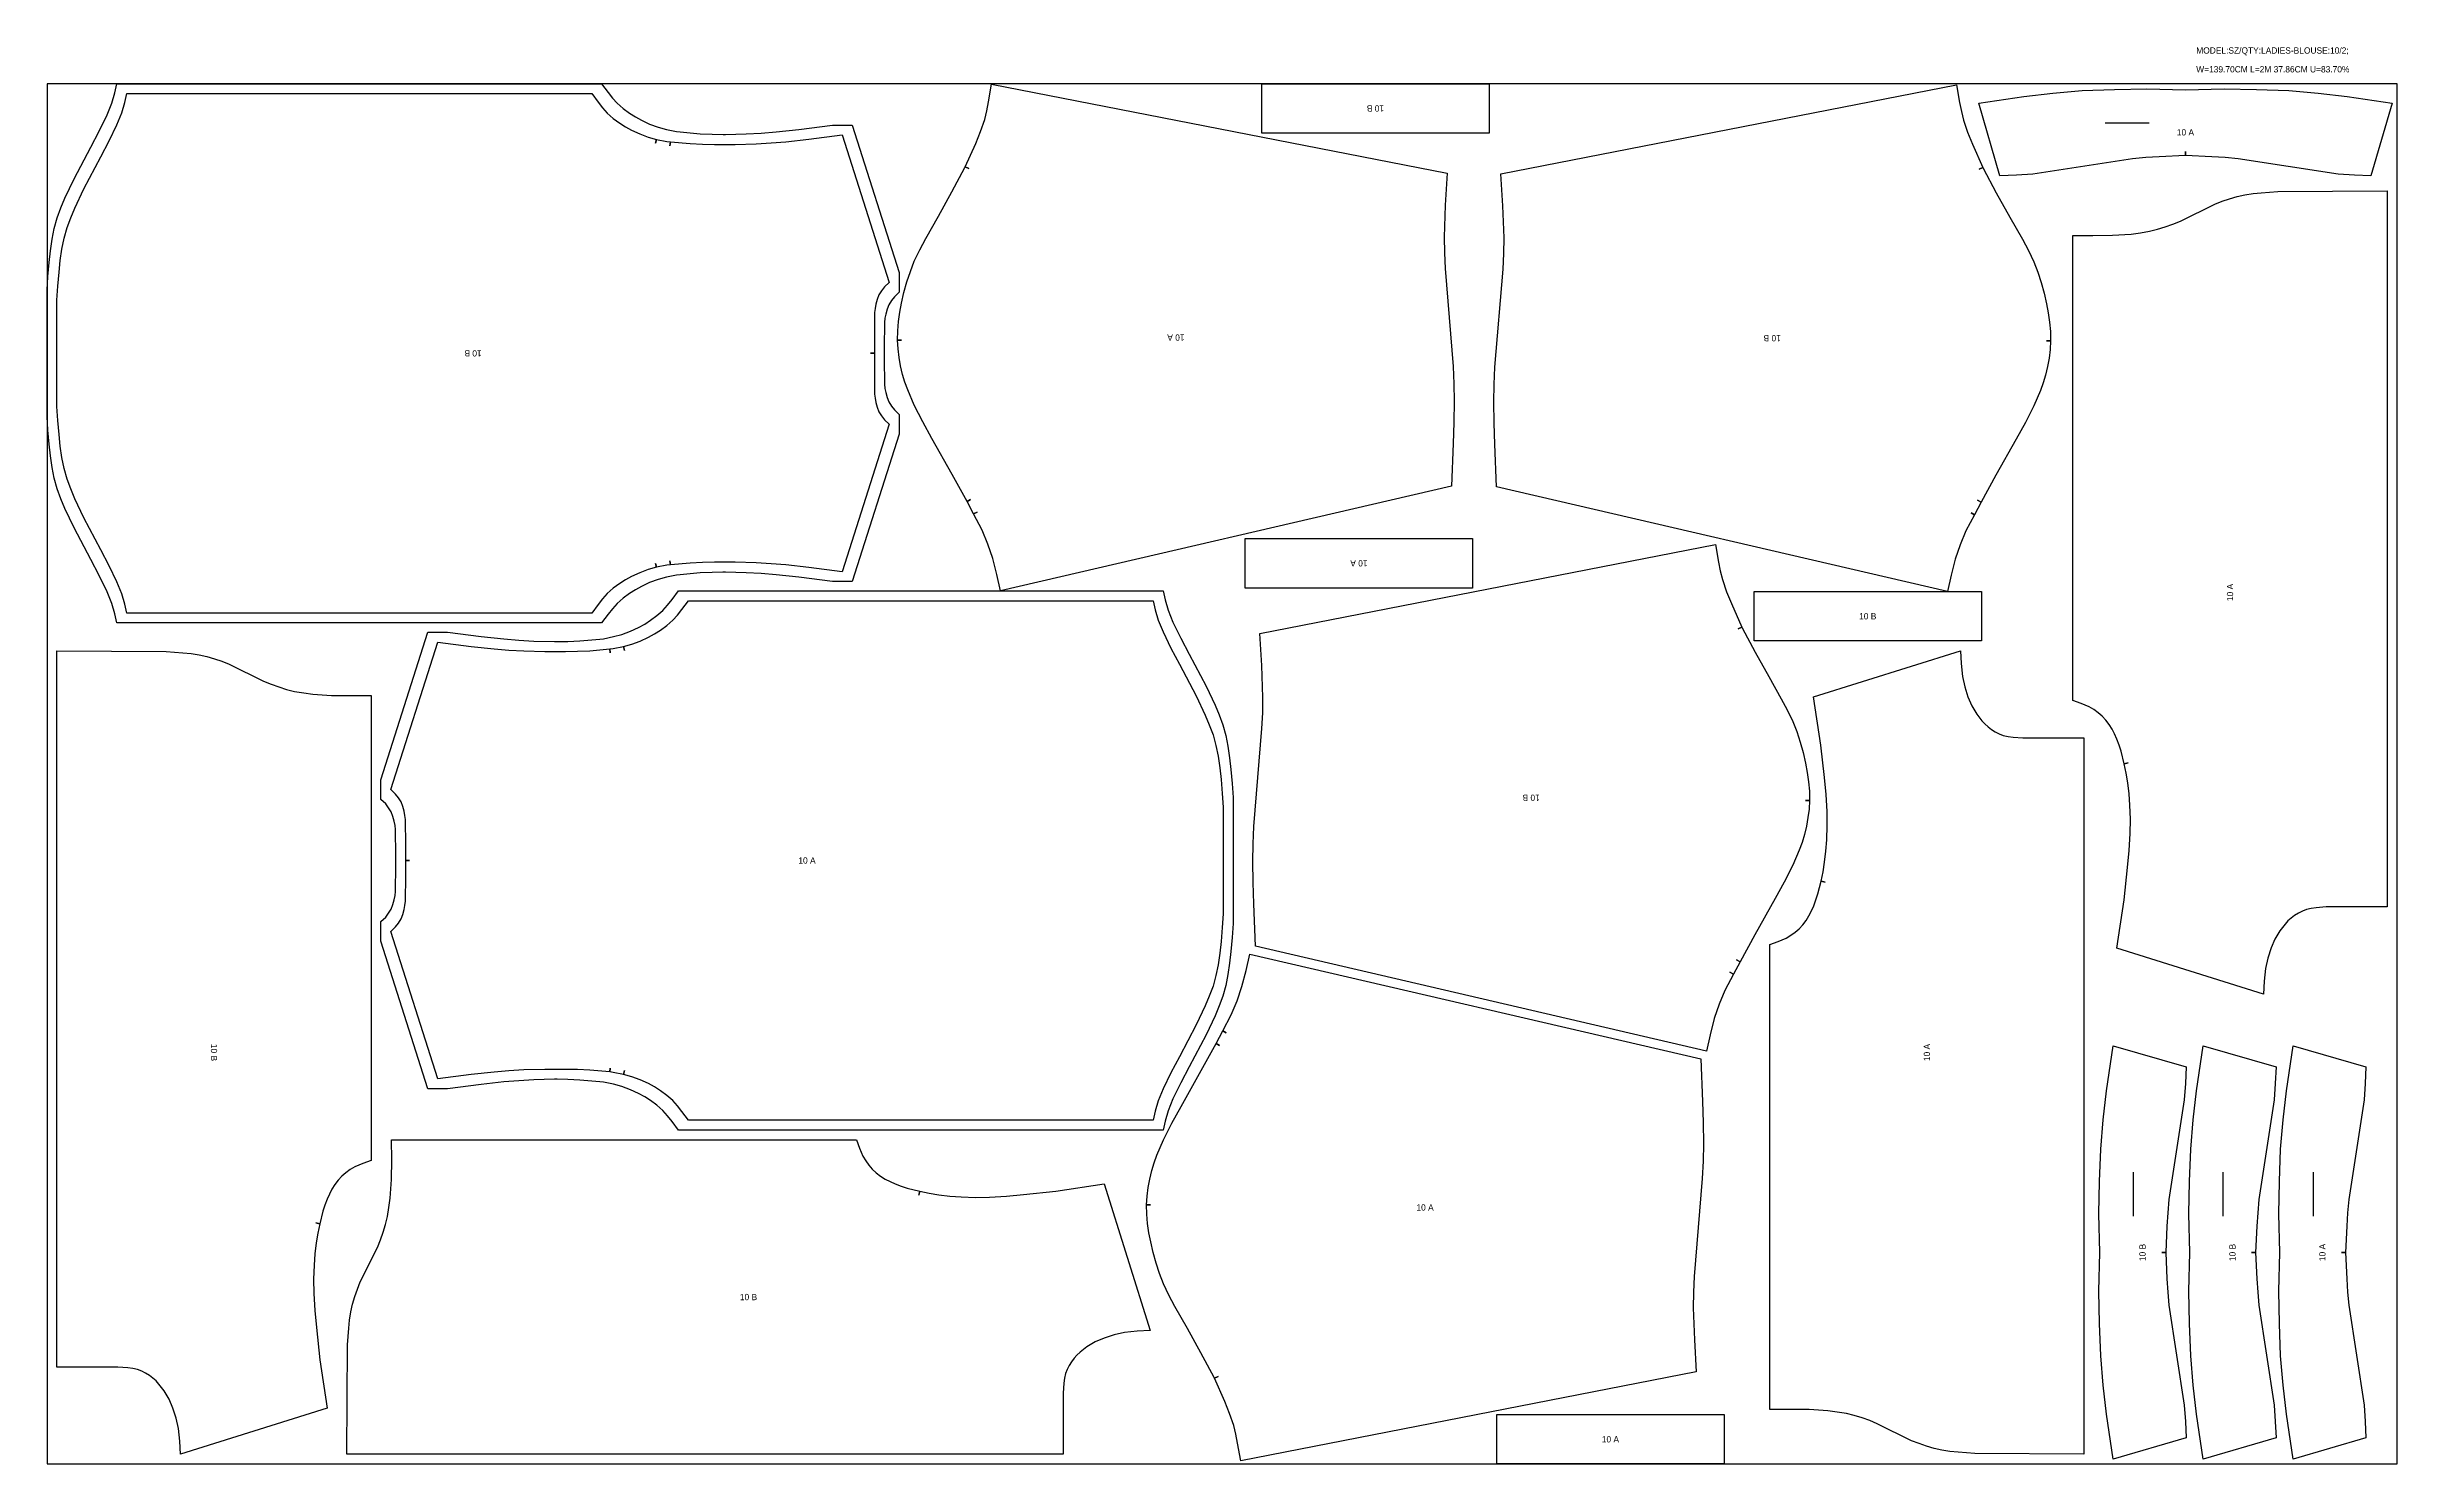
# Model space of a CAD drawing. Header units: centimetres. Extents: x 0 to 238, y 0 to 143.
import ezdxf
from ezdxf.enums import TextEntityAlignment as Align

# ---------------------------------------------------------------- set-up
doc = ezdxf.new("R2010")
doc.units = ezdxf.units.CM

msp = doc.modelspace()

# ---------------------------------------------------------------- linework, layer by layer
at = {"layer": 'T001L001'}
for points in [[(0, 112.412778), (0, 113.916458), (0, 115.917978), (0.00254, 118.795798), (0.0889, 120.205498), (0.2159, 121.610118), (0.3429, 122.791218), (0.51816, 123.964698), (0.73406, 125.059438), (1.02616, 126.133858), (1.40208, 127.137158), (1.82118, 128.122678), (2.73558, 130.063238), (4.43484, 133.289038), (5.28066, 134.904478), (6.0833, 136.540238), (6.5659, 137.744198), (6.8707, 138.790678), (7.07898, 139.699998), (56.131459, 139.699998), (56.784239, 138.823698), (57.231279, 138.254738), (57.713879, 137.718798), (58.318399, 137.195558), (58.963559, 136.720578), (59.552839, 136.337038), (60.164979, 135.996678), (60.998099, 135.618218), (61.854079, 135.295638), (62.697359, 135.067038), (63.726059, 134.861298), (64.094359, 134.818118), (66.116199, 134.635238), (67.337939, 134.581898), (68.425059, 134.561578), (68.668899, 134.561578), (70.779639, 134.617458), (72.288399, 134.708898), (73.794619, 134.833358), (76.113639, 135.079738), (79.496919, 135.519158), (81.498439, 135.519158), (86.245699, 120.589038), (86.245699, 118.590058), (85.768179, 118.135398), (85.468459, 117.751858), (85.214459, 117.335298), (85.026499, 116.870478), (84.894419, 116.385338), (84.813139, 115.966238), (84.767419, 115.542058), (84.759799, 114.708938), (84.742019, 113.764058), (84.742019, 113.494818), (84.742019, 112.412778), (84.742019, 111.330738), (84.742019, 111.058958), (84.759799, 110.114078), (84.767419, 109.283498), (84.813139, 108.859318), (84.894419, 108.440218), (85.026499, 107.955078), (85.214459, 107.487718), (85.468459, 107.073698), (85.768179, 106.690158), (86.245699, 106.235498), (86.245699, 104.236518), (81.498439, 89.306399), (79.496919, 89.306399), (76.113639, 89.743279), (73.794619, 89.992199), (72.288399, 90.116659), (70.779639, 90.205559), (68.668899, 90.261439), (68.414899, 90.261439), (67.337939, 90.243659), (66.116199, 90.190319), (64.094359, 90.004899), (63.726059, 89.964259), (62.697359, 89.758519), (61.854079, 89.529919), (60.998099, 89.207339), (60.164979, 88.828879), (59.552839, 88.488519), (58.963559, 88.104979), (58.318399, 87.629999), (57.713879, 87.106759), (57.231279, 86.568279), (56.784239, 86.001859), (56.131459, 85.125559), (7.07898, 85.125559), (6.8707, 86.034879), (6.5659, 87.078819), (6.0833, 88.285319), (5.28066, 89.918539), (4.43484, 91.533979), (2.73558, 94.762319), (1.82118, 96.702879), (1.40208, 97.688399), (1.02616, 98.691699), (0.73406, 99.766119), (0.51816, 100.858318), (0.3429, 102.034338), (0.2159, 103.212898), (0.0889, 104.620058), (0.00254, 106.027218), (0, 108.907578), (0, 110.906558), (0, 112.412778)], [(0.00254, 0), (237.863376, 0), (237.863376, 139.699998), (0.00254, 139.699998), (0.00254, 0)], [(1.00076, 112.412778), (0.99822, 114.917218), (1.0033, 117.797578), (1.08712, 119.204738), (1.21666, 120.611898), (1.34366, 121.792998), (1.51638, 122.966478), (1.73482, 124.058678), (2.02438, 125.133098), (2.40284, 126.136398), (2.82194, 127.121918), (3.73634, 129.062478), (5.43306, 132.290818), (6.27888, 133.906258), (7.08406, 135.542018), (7.56412, 136.745978), (7.87146, 137.789918), (8.0772, 138.699238), (55.133239, 138.699238), (55.783479, 137.822938), (56.233059, 137.256518), (56.713119, 136.718038), (57.320179, 136.194798), (57.965339, 135.719818), (58.552079, 135.338818), (59.164219, 134.995918), (59.997339, 134.617458), (60.853319, 134.294878), (61.699139, 134.066278), (61.607699, 133.677658), (61.699139, 134.066278), (62.727839, 133.863078), (63.093599, 133.819898), (63.052959, 133.421118), (63.093599, 133.819898), (65.115439, 133.634478), (66.337179, 133.581138), (67.561459, 133.560818), (69.669659, 133.563358), (71.777859, 133.619238), (73.286619, 133.708138), (74.795379, 133.832598), (77.111859, 134.081518), (80.497679, 134.518398), (85.244939, 119.588278), (84.769959, 119.133618), (84.467699, 118.750078), (84.213699, 118.336058), (84.028279, 117.871238), (83.893659, 117.386098), (83.814919, 116.966998), (83.766659, 116.542818), (83.761579, 115.709698), (83.743799, 114.764818), (83.743799, 113.494818), (83.743799, 112.412778), (83.342479, 112.412778), (83.743799, 112.412778), (83.743799, 111.330738), (83.743799, 110.060738), (83.761579, 109.115858), (83.766659, 108.282738), (83.814919, 107.858558), (83.893659, 107.439458), (84.028279, 106.954318), (84.213699, 106.489498), (84.467699, 106.072938), (84.769959, 105.689398), (85.244939, 105.234738), (80.497679, 90.304619), (77.111859, 90.744039), (74.795379, 90.990419), (73.286619, 91.114879), (71.777859, 91.206319), (69.669659, 91.262199), (67.561459, 91.264739), (66.337179, 91.241879), (65.115439, 91.188539), (63.093599, 91.005659), (63.052959, 91.401899), (63.093599, 91.005659), (62.727839, 90.962479), (61.699139, 90.756739), (61.607699, 91.147899), (61.699139, 90.756739), (60.853319, 90.528139), (59.997339, 90.208099), (59.164219, 89.827099), (58.552079, 89.486739), (57.965339, 89.105739), (57.320179, 88.630759), (56.713119, 88.104979), (56.233059, 87.569039), (55.783479, 87.002619), (55.133239, 86.126319), (8.0772, 86.126319), (7.87146, 87.035639), (7.56412, 88.079579), (7.08406, 89.283539), (6.27888, 90.919299), (5.43306, 92.534739), (3.73634, 95.760539), (2.82194, 97.701099), (2.40284, 98.689159), (2.02438, 99.689919), (1.73482, 100.764338), (1.51638, 101.859078), (1.34366, 103.032558), (1.21666, 104.213658), (1.08712, 105.618278), (1.0033, 107.027978), (0.99822, 109.908338), (1.00076, 112.412778)], [(142.171418, 98.978719), (96.522539, 88.371679), (96.151699, 90.020139), (95.732599, 91.653359), (95.237299, 93.101159), (94.653099, 94.515939), (93.792039, 96.151699), (94.145099, 96.339659), (93.792039, 96.151699), (93.121479, 97.416619), (93.474539, 97.607119), (93.121479, 97.416619), (91.615259, 100.147118), (89.570559, 103.794558), (88.643459, 105.468418), (87.782399, 107.175298), (87.127079, 108.706918), (86.845139, 109.489238), (86.601299, 110.284258), (86.398099, 111.137698), (86.245699, 111.998758), (86.139019, 112.867438), (86.088219, 113.738658), (86.486999, 113.746278), (86.088219, 113.738658), (86.111079, 114.688618), (86.189819, 115.633498), (86.319359, 116.573298), (86.494619, 117.505478), (86.743539, 118.584978), (87.040719, 119.649238), (87.386159, 120.703338), (87.784939, 121.734578), (88.341199, 122.895358), (88.945719, 124.033278), (90.220799, 126.278638), (91.584779, 128.742438), (92.918279, 131.218938), (92.946219, 131.274818), (93.309439, 131.109718), (92.946219, 131.274818), (94.002859, 133.657338), (94.485459, 134.863838), (94.909639, 136.093198), (95.122999, 136.972038), (95.298259, 137.861038), (95.603059, 139.651738), (141.721838, 130.644898), (141.533878, 127.406398), (141.409418, 124.165358), (141.437358, 122.588018), (141.513558, 121.013218), (142.331438, 111.094518), (142.412718, 109.334298), (142.445738, 107.571538), (142.410178, 105.422698), (142.341598, 103.273858), (142.171418, 98.978719)], [(145.961098, 139.699998), (145.961098, 134.698738), (122.961398, 134.698738), (122.961398, 139.699998), (145.961098, 139.699998)], [(146.718018, 98.907599), (146.547838, 103.205278), (146.479258, 105.354118), (146.443698, 107.502958), (146.476718, 109.265718), (146.557998, 111.025938), (147.375878, 120.942098), (147.452078, 122.519438), (147.480018, 124.094238), (147.355558, 127.335278), (147.167598, 130.573778), (193.286377, 139.580618), (193.591177, 137.792458), (193.766437, 136.900918), (193.979797, 136.022078), (194.403977, 134.792718), (194.886577, 133.586218), (195.943217, 131.206238), (195.579997, 131.038598), (195.943217, 131.206238), (195.971157, 131.147818), (197.304657, 128.671318), (198.668637, 126.210058), (199.943717, 123.964698), (200.548237, 122.826778), (201.104497, 121.663458), (201.503277, 120.632218), (201.848717, 119.580658), (202.145897, 118.513858), (202.394817, 117.436898), (202.570077, 116.502178), (202.699617, 115.562378), (202.778357, 114.617498), (202.801217, 113.670078), (202.402437, 113.677698), (202.801217, 113.670078), (202.750417, 112.796318), (202.643737, 111.927638), (202.491337, 111.066578), (202.288137, 110.215678), (202.044297, 109.420658), (201.762357, 108.638338), (201.107037, 107.104178), (200.245977, 105.399838), (199.318877, 103.725978), (197.274177, 100.075998), (195.767957, 97.348039), (195.414897, 97.538539), (195.767957, 97.348039), (195.097397, 96.083119), (194.744337, 96.268539), (195.097397, 96.083119), (194.236337, 94.444819), (193.652137, 93.032579), (193.156837, 91.584779), (192.737737, 89.949019), (192.366897, 88.300559), (146.718018, 98.907599)], [(216.451177, 132.831838), (216.451177, 132.433058), (213.776557, 132.300978), (212.440517, 132.222238), (211.107017, 132.110478), (201.000357, 130.555998), (199.339197, 130.441698), (197.672957, 130.362958), (195.539357, 137.746738), (200.088497, 138.412218), (203.034897, 138.747498), (205.986377, 139.001498), (209.257897, 139.128498), (212.534497, 139.199618), (216.451177, 139.098018), (220.367857, 139.199618), (223.641917, 139.128498), (226.915977, 139.001498), (229.867457, 138.747498), (232.811317, 138.412218), (237.362996, 137.746738), (235.229396, 130.362958), (233.563156, 130.441698), (231.901997, 130.555998), (221.795337, 132.110478), (220.461837, 132.222238), (219.125797, 132.300978), (216.451177, 132.433058), (216.451177, 132.831838)], [(212.763097, 135.702038), (208.340957, 135.702038)], [(236.862616, 56.377839), (230.680257, 56.377839), (229.679497, 56.294019), (229.184197, 56.225439), (228.696517, 56.118759), (228.282497, 55.956199), (227.886257, 55.752999), (227.505257, 55.516779), (227.147117, 55.250079), (226.829617, 54.963059), (226.534977, 54.653179), (226.009197, 53.974999), (225.513897, 53.126639), (225.115117, 52.227479), (224.784917, 51.201319), (224.553777, 50.149759), (224.429317, 48.856899), (224.363277, 47.558959), (209.491577, 52.207159), (210.238337, 57.104279), (210.586317, 60.380879), (210.751417, 62.100459), (210.865717, 63.827659), (210.880957, 65.252599), (210.830157, 66.677539), (210.741257, 67.817999), (210.606637, 68.955919), (210.459317, 69.921119), (210.263737, 70.876159), (210.654897, 70.967599), (210.263737, 70.876159), (209.936077, 72.146159), (209.735417, 72.768459), (209.504277, 73.378059), (209.280757, 73.886059), (209.024217, 74.381359), (208.734657, 74.851259), (208.406997, 75.295759), (208.031077, 75.681839), (207.619597, 76.032359), (207.182717, 76.352399), (206.720437, 76.634339), (205.905097, 76.984859), (205.064357, 77.279499), (205.064357, 124.350778), (207.060797, 124.330458), (209.059777, 124.358398), (210.946997, 124.487938), (211.884257, 124.602238), (212.813897, 124.762258), (213.611457, 124.962918), (214.398857, 125.204218), (215.176097, 125.473458), (215.938097, 125.780798), (219.417897, 127.510538), (220.159577, 127.802638), (220.919037, 128.056638), (221.683577, 128.280158), (222.460817, 128.463038), (223.288857, 128.582418), (224.124517, 128.666238), (225.800917, 128.785618), (236.862616, 128.861818), (236.862616, 56.377839)], [(121.292618, 93.662499), (144.292318, 93.662499), (144.292318, 88.661239), (121.292618, 88.661239), (121.292618, 93.662499)], [(122.318778, 52.400199), (122.148598, 56.697879), (122.082558, 58.846719), (122.044458, 60.995559), (122.077478, 62.758319), (122.161298, 64.518539), (122.976638, 74.437239), (123.055378, 76.012039), (123.080778, 77.589379), (122.956318, 80.830419), (122.768358, 84.068919), (168.887137, 93.075759), (169.191937, 91.285059), (169.367197, 90.396059), (169.580557, 89.514679), (170.004737, 88.287859), (170.487337, 87.078819), (171.543977, 84.698839), (171.180757, 84.531199), (171.543977, 84.698839), (171.571917, 84.642959), (172.905417, 82.163919), (174.269397, 79.702659), (175.544477, 77.457299), (176.148997, 76.319379), (176.705257, 75.156059), (177.104037, 74.124819), (177.449477, 73.073259), (177.746657, 72.008999), (177.995577, 70.929499), (178.170837, 69.997319), (178.300377, 69.054979), (178.381657, 68.110099), (178.401977, 67.162679), (178.003197, 67.170299), (178.401977, 67.162679), (178.351177, 66.291459), (178.244497, 65.422779), (178.092097, 64.559179), (177.888897, 63.708279), (177.647597, 62.913259), (177.365657, 62.130939), (176.707797, 60.599319), (175.846737, 58.892439), (174.919637, 57.218579), (172.874937, 53.568599), (171.368717, 50.840639), (171.015657, 51.031139), (171.368717, 50.840639), (170.698157, 49.575719), (170.345097, 49.763679), (170.698157, 49.575719), (169.837097, 47.939959), (169.252897, 46.525179), (168.757597, 45.077379), (168.338497, 43.441619), (167.967657, 41.793159), (122.318778, 52.400199)], [(120.048018, 61.084459), (120.050558, 59.578239), (120.050558, 57.579259), (120.045478, 54.701439), (119.961658, 53.291739), (119.832118, 51.884579), (119.705118, 50.706019), (119.532398, 49.529999), (119.313958, 48.437799), (119.024398, 47.363379), (118.645938, 46.360079), (118.226838, 45.374559), (117.312438, 43.433999), (115.615718, 40.205659), (114.769898, 38.590219), (113.964718, 36.956999), (113.484658, 35.753039), (113.177318, 34.706559), (112.971578, 33.797239), (63.916559, 33.797239), (63.266319, 34.673539), (62.816739, 35.242499), (62.334139, 35.778439), (61.729619, 36.301679), (61.084459, 36.776659), (60.497719, 37.160199), (59.885579, 37.500559), (59.052459, 37.879019), (58.193939, 38.201599), (57.350659, 38.430199), (56.321959, 38.635939), (55.956199, 38.676579), (53.931819, 38.861999), (52.710079, 38.915339), (51.622959, 38.933119), (51.379119, 38.933119), (49.270919, 38.879779), (47.762159, 38.788339), (46.253399, 38.663879), (43.936919, 38.414959), (40.551099, 37.978079), (38.552119, 37.978079), (33.802319, 52.908199), (33.802319, 54.907179), (34.279839, 55.361839), (34.582099, 55.745379), (34.836099, 56.161939), (35.021519, 56.626759), (35.156139, 57.111899), (35.234879, 57.530999), (35.283139, 57.955179), (35.288219, 58.785759), (35.305999, 59.730639), (35.305999, 60.002419), (35.305999, 61.084459), (35.305999, 62.166499), (35.305999, 62.438279), (35.288219, 63.380619), (35.283139, 64.213739), (35.234879, 64.637919), (35.156139, 65.057019), (35.021519, 65.542159), (34.836099, 66.006979), (34.582099, 66.423539), (34.279839, 66.807079), (33.802319, 67.261739), (33.802319, 69.260719), (38.552119, 84.190839), (40.551099, 84.190839), (43.936919, 83.753959), (46.253399, 83.505039), (47.762159, 83.380579), (49.270919, 83.289139), (51.379119, 83.235799), (51.633119, 83.233259), (52.710079, 83.253579), (53.931819, 83.306919), (55.956199, 83.492339), (56.321959, 83.532979), (57.350659, 83.738719), (58.193939, 83.967319), (59.052459, 84.289899), (59.885579, 84.668359), (60.497719, 85.008719), (61.084459, 85.392259), (61.729619, 85.867239), (62.334139, 86.390479), (62.816739, 86.926419), (63.266319, 87.495379), (63.916559, 88.371679), (112.971578, 88.371679), (113.177318, 87.462359), (113.484658, 86.415879), (113.964718, 85.211919), (114.769898, 83.576159), (115.615718, 81.963259), (117.312438, 78.734919), (118.226838, 76.794359), (118.645938, 75.808839), (119.024398, 74.805539), (119.313958, 73.731119), (119.532398, 72.638919), (119.705118, 71.462899), (119.832118, 70.281799), (119.961658, 68.877179), (120.045478, 67.467479), (120.050558, 64.589659), (120.050558, 62.588139), (120.048018, 61.084459)], [(195.793357, 83.301839), (172.793657, 83.301839), (172.793657, 88.300559), (195.793357, 88.300559), (195.793357, 83.301839)], [(119.047258, 61.084459), (119.049798, 58.580019), (119.044718, 55.699659), (118.960898, 54.292499), (118.833898, 52.885339), (118.704358, 51.704239), (118.531638, 50.530759), (118.315738, 49.436019), (118.023638, 48.361599), (117.647718, 47.360839), (117.228618, 46.372779), (116.311678, 44.434759), (114.614958, 41.206419), (113.769138, 39.590979), (112.966498, 37.955219), (112.483898, 36.751259), (112.179098, 35.707319), (111.970818, 34.797999), (64.917319, 34.797999), (64.264539, 35.674299), (63.817499, 36.240719), (63.334899, 36.776659), (62.730379, 37.302439), (62.085219, 37.777419), (61.495939, 38.158419), (60.883799, 38.498779), (60.050679, 38.879779), (59.194699, 39.199819), (58.351419, 39.428419), (58.442859, 39.819579), (58.351419, 39.428419), (57.322719, 39.634159), (56.954419, 39.677339), (56.997599, 40.076119), (56.954419, 39.677339), (54.932579, 39.860219), (53.710839, 39.913559), (52.489099, 39.936419), (50.378359, 39.933879), (48.270159, 39.877999), (46.761399, 39.789099), (45.255179, 39.662099), (42.936159, 39.415719), (39.550339, 38.978839), (34.803079, 53.906419), (35.280599, 54.361079), (35.580319, 54.744619), (35.834319, 55.161179), (36.022279, 55.625999), (36.154359, 56.111139), (36.235639, 56.530239), (36.281359, 56.954419), (36.288979, 57.787539), (36.306759, 58.732419), (36.306759, 60.002419), (36.306759, 61.084459), (36.705539, 61.084459), (36.306759, 61.084459), (36.306759, 62.166499), (36.306759, 63.436499), (36.288979, 64.381379), (36.281359, 65.214499), (36.235639, 65.638679), (36.154359, 66.057779), (36.022279, 66.542919), (35.834319, 67.007739), (35.580319, 67.424299), (35.280599, 67.807839), (34.803079, 68.262499), (39.550339, 83.190079), (42.936159, 82.753199), (45.255179, 82.504279), (46.761399, 82.379819), (48.270159, 82.290919), (50.378359, 82.235039), (52.489099, 82.232499), (53.710839, 82.255359), (54.932579, 82.308699), (56.954419, 82.491579), (56.997599, 82.092799), (56.954419, 82.491579), (57.322719, 82.534759), (58.351419, 82.740499), (58.442859, 82.349339), (58.351419, 82.740499), (59.194699, 82.969099), (60.050679, 83.289139), (60.883799, 83.670139), (61.495939, 84.010499), (62.085219, 84.391499), (62.730379, 84.866479), (63.334899, 85.392259), (63.817499, 85.928199), (64.264539, 86.494619), (64.917319, 87.370919), (111.970818, 87.370919), (112.179098, 86.461599), (112.483898, 85.417659), (112.966498, 84.213699), (113.769138, 82.577939), (114.614958, 80.962499), (116.311678, 77.734159), (117.228618, 75.793599), (117.647718, 74.808079), (118.023638, 73.807319), (118.315738, 72.732899), (118.531638, 71.638159), (118.704358, 70.464679), (118.833898, 69.283579), (118.960898, 67.876419), (119.044718, 66.469259), (119.049798, 63.588899), (119.047258, 61.084459)], [(1.0033, 9.8171), (1.0033, 82.301079), (12.06754, 82.224879), (13.7414, 82.105499), (14.57706, 82.021679), (15.4051, 81.902299), (16.18234, 81.719419), (16.94688, 81.493359), (17.70634, 81.241899), (18.44802, 80.949799), (21.92782, 79.220059), (22.68982, 78.912719), (23.46706, 78.643479), (24.25446, 78.402179), (25.05202, 78.201519), (25.98166, 78.041499), (26.91892, 77.927199), (28.80614, 77.797659), (30.80512, 77.767179), (32.8041, 77.790039), (32.8041, 30.71876), (31.96082, 30.42412), (31.14548, 30.0736), (30.6832, 29.79166), (30.24632, 29.47162), (29.83484, 29.1211), (29.45892, 28.73502), (29.13126, 28.29052), (28.8417, 27.81808), (28.5877, 27.32532), (28.36164, 26.81732), (28.1305, 26.20518), (27.92984, 25.58288), (27.60218, 24.31542), (27.21102, 24.40686), (27.60218, 24.31542), (27.4066, 23.36038), (27.25928, 22.39518), (27.12466, 21.25726), (27.03576, 20.1168), (26.9875, 18.69186), (27.0002, 17.26692), (27.1145, 15.53972), (27.2796, 13.8176), (27.63012, 10.541), (28.37434, 5.64642), (13.50264, 0.99822), (13.4366, 2.29616), (13.31214, 3.58902), (13.08354, 4.64058), (12.7508, 5.66674), (12.35456, 6.5659), (11.85672, 7.41426), (11.33348, 8.09244), (11.0363, 8.40232), (10.7188, 8.68934), (10.36066, 8.95604), (9.9822, 9.18972), (9.58342, 9.39546), (9.1694, 9.55802), (8.68426, 9.6647), (8.18896, 9.73328), (7.18566, 9.8171), (1.0033, 9.8171)], [(206.181957, 73.484739), (206.181957, 0.99822), (195.120257, 1.07696), (193.443857, 1.19634), (192.608197, 1.27762), (191.780157, 1.39954), (191.002917, 1.57988), (190.238377, 1.80594), (189.481457, 2.05994), (188.737237, 2.3495), (185.259977, 4.08178), (184.495437, 4.38658), (183.718197, 4.65836), (182.930797, 4.89966), (182.133237, 5.09778), (181.203597, 5.2578), (180.266337, 5.3721), (178.379117, 5.50418), (176.382677, 5.53212), (174.383697, 5.50926), (174.383697, 52.583079), (175.226977, 52.875179), (176.039777, 53.228239), (176.502057, 53.510179), (176.938937, 53.827679), (177.350417, 54.178199), (177.726337, 54.566819), (178.056537, 55.008779), (178.343557, 55.481219), (178.600097, 55.973979), (178.823617, 56.481979), (179.054757, 57.094119), (179.255417, 57.716419), (179.585617, 58.983879), (179.974237, 58.894979), (179.585617, 58.983879), (179.778657, 59.941459), (179.925977, 60.906659), (180.063137, 62.042039), (180.152037, 63.182499), (180.200297, 64.609979), (180.185057, 66.034919), (180.070757, 67.759579), (179.905657, 69.481699), (179.557677, 72.758299), (178.813457, 77.655419), (193.682617, 82.301079), (193.748657, 81.003139), (193.873117, 79.712819), (194.104257, 78.658719), (194.434457, 77.635099), (194.833237, 76.733399), (195.328537, 75.887579), (195.854317, 75.206859), (196.148957, 74.896979), (196.466457, 74.612499), (196.824597, 74.345799), (197.205597, 74.109579), (197.601837, 73.903839), (198.015857, 73.743819), (198.503537, 73.634599), (198.998837, 73.568559), (200.002137, 73.484739), (206.181957, 73.484739)], [(167.388537, 40.998139), (167.561257, 36.702999), (167.627297, 34.554159), (167.662857, 32.40532), (167.629837, 30.64256), (167.548557, 28.88234), (166.733217, 18.96364), (166.654477, 17.38884), (166.626537, 15.8115), (166.750997, 12.57046), (166.941497, 9.33196), (120.822718, 0.32512), (120.515378, 2.11582), (120.342658, 3.00482), (120.126758, 3.88366), (119.705118, 5.11302), (119.219978, 6.31952), (118.165878, 8.70204), (118.529098, 8.86714), (118.165878, 8.70204), (118.137938, 8.75792), (116.801898, 11.23442), (115.437918, 13.69822), (114.162838, 15.94358), (113.558318, 17.0815), (113.004598, 18.24228), (112.603278, 19.27352), (112.260378, 20.32762), (111.963198, 21.39188), (111.714278, 22.47138), (111.539018, 23.40356), (111.406938, 24.34336), (111.328198, 25.28824), (111.305338, 26.2382), (111.706658, 26.23058), (111.305338, 26.2382), (111.356138, 27.10942), (111.462818, 27.9781), (111.617758, 28.83916), (111.818418, 29.6926), (112.062258, 30.48762), (112.344198, 31.26994), (112.999518, 32.80156), (113.863118, 34.508439), (114.787678, 36.182299), (116.832378, 39.829739), (118.341138, 42.560239), (118.691658, 42.369739), (118.341138, 42.560239), (119.009158, 43.825159), (119.362218, 43.637199), (119.009158, 43.825159), (119.872758, 45.460919), (120.454418, 46.875699), (120.949718, 48.323499), (121.371358, 49.956719), (121.742198, 51.605179), (167.388537, 40.998139)], [(214.048337, 21.40966), (214.449657, 21.40966), (214.579197, 18.73758), (214.657937, 17.40154), (214.772237, 16.06804), (216.324177, 5.96138), (216.441017, 4.29768), (216.519757, 2.63398), (209.135977, 0.49784), (208.470497, 5.04952), (208.132677, 7.99338), (207.878677, 10.9474), (207.754217, 14.21892), (207.683097, 17.49552), (207.782157, 21.40966), (207.683097, 25.32634), (207.754217, 28.60294), (207.878677, 31.87446), (208.132677, 34.828479), (208.470497, 37.772339), (209.135977, 42.321479), (216.519757, 40.187879), (216.441017, 38.521639), (216.324177, 36.860479), (214.772237, 26.75382), (214.657937, 25.42032), (214.579197, 24.08428), (214.449657, 21.40966), (214.048337, 21.40966)], [(223.151697, 21.40966), (223.550477, 21.40966), (223.682557, 18.73758), (223.761297, 17.40154), (223.873057, 16.06804), (225.427537, 5.96138), (225.544377, 4.29768), (225.620577, 2.63398), (218.239337, 0.49784), (217.573857, 5.04952), (217.236037, 7.99338), (216.982037, 10.9474), (216.855037, 14.21892), (216.783917, 17.49552), (216.885517, 21.40966), (216.783917, 25.32634), (216.855037, 28.60294), (216.982037, 31.87446), (217.236037, 34.828479), (217.573857, 37.772339), (218.239337, 42.321479), (225.620577, 40.187879), (225.544377, 38.521639), (225.427537, 36.860479), (223.873057, 26.75382), (223.761297, 25.42032), (223.682557, 24.08428), (223.550477, 21.40966), (223.151697, 21.40966)], [(232.255057, 21.40966), (232.653837, 21.40966), (232.785917, 18.73758), (232.862117, 17.40154), (232.976417, 16.06804), (234.530896, 5.96138), (234.645196, 4.29768), (234.723936, 2.63398), (227.342697, 0.49784), (226.674677, 5.04952), (226.339397, 7.99338), (226.085397, 10.9474), (225.958397, 14.21892), (225.887277, 17.49552), (225.988877, 21.40966), (225.887277, 25.32634), (225.958397, 28.60294), (226.085397, 31.87446), (226.339397, 34.828479), (226.674677, 37.772339), (227.342697, 42.321479), (234.723936, 40.187879), (234.645196, 38.521639), (234.530896, 36.860479), (232.976417, 26.75382), (232.862117, 25.42032), (232.785917, 24.08428), (232.653837, 21.40966), (232.255057, 21.40966)], [(102.839518, 0.99822), (30.35554, 0.99822), (30.43174, 12.06246), (30.55112, 13.73886), (30.63494, 14.57198), (30.75432, 15.40256), (30.9372, 16.17726), (31.16326, 16.94434), (31.41472, 17.70126), (31.70682, 18.44294), (33.436559, 21.92274), (33.743899, 22.68474), (34.013139, 23.46452), (34.254439, 24.24938), (34.455099, 25.04694), (34.615119, 25.97658), (34.729419, 26.91384), (34.858959, 28.80106), (34.889439, 30.80004), (34.866579, 32.79902), (81.937859, 32.79902), (82.232499, 31.95574), (82.583019, 31.1404), (82.864959, 30.67812), (83.184999, 30.24124), (83.535519, 29.82976), (83.921599, 29.45384), (84.366099, 29.12618), (84.838539, 28.83662), (85.331299, 28.58262), (85.839299, 28.35656), (86.451439, 28.12542), (87.073739, 27.92476), (88.341199, 27.5971), (88.249759, 27.20594), (88.341199, 27.5971), (89.296239, 27.40152), (90.261439, 27.2542), (91.399359, 27.11958), (92.539819, 27.03068), (93.964759, 26.98242), (95.389699, 26.99512), (97.116899, 27.10942), (98.839019, 27.27452), (102.115618, 27.62504), (107.010198, 28.36926), (111.658398, 13.49756), (110.360458, 13.43152), (109.067598, 13.30706), (108.016038, 13.07846), (106.989878, 12.74572), (106.090718, 12.34948), (105.242358, 11.85164), (104.564178, 11.3284), (104.254298, 11.03122), (103.967278, 10.71372), (103.700578, 10.35558), (103.466898, 9.97712), (103.261158, 9.58088), (103.098598, 9.16432), (102.991918, 8.67918), (102.923338, 8.18388), (102.839518, 7.18058), (102.839518, 0.99822)], [(211.178137, 25.09774), (211.178137, 29.52242)], [(220.281497, 25.09774), (220.281497, 29.52242)], [(229.384857, 29.52242), (229.384857, 25.09774)], [(146.745958, 0), (146.745958, 4.99872), (169.745657, 4.99872), (169.745657, 0), (146.745958, 0)]]:
    msp.add_lwpolyline(points, dxfattribs=at)

# ---------------------------------------------------------------- texts
at = {"layer": 'ABC'}
for s, p in [('MODEL:SZ/QTY:LADIES-BLOUSE:10/2;', (217.543377, 142.557498)), ('W=139.70CM L=2M 37.86CM U=83.70%', (217.543377, 140.652498))]:
    msp.add_text(s, height=0.635, dxfattribs=at).set_placement(p, align=Align.BOTTOM_LEFT)
for s, rotation, p in [('10 B', 180, (134.459978, 137.198098)), ('10 A', 180, (114.266978, 114.010438)), ('10 B', 180, (174.622457, 113.941858)), ('10 B', 180, (43.121579, 112.412778)), ('10 A', 180, (132.791198, 91.160599)), ('10 A', 90, (220.962217, 88.211659)), ('10 B', 180, (150.223218, 67.434459)), ('10 B', -90, (16.9037, 41.650919)), ('10 A', 90, (190.281557, 41.650919)), ('10 B', 90, (212.100157, 21.40966)), ('10 B', 90, (221.203517, 21.40966)), ('10 A', 90, (230.306877, 21.40966))]:
    msp.add_text(s, height=0.635, rotation=rotation, dxfattribs=at).set_placement(p, align=Align.MIDDLE_CENTER)
for s, p in [('10 A', (216.451177, 134.780018)), ('10 B', (184.292237, 85.801199)), ('10 A', (76.926439, 61.084459)), ('10 A', (139.484098, 25.96642)), ('10 B', (71.005699, 16.89862)), ('10 A', (158.247078, 2.49936))]:
    msp.add_text(s, height=0.635, dxfattribs=at).set_placement(p, align=Align.MIDDLE_CENTER)

doc.saveas('drawing.dxf')
